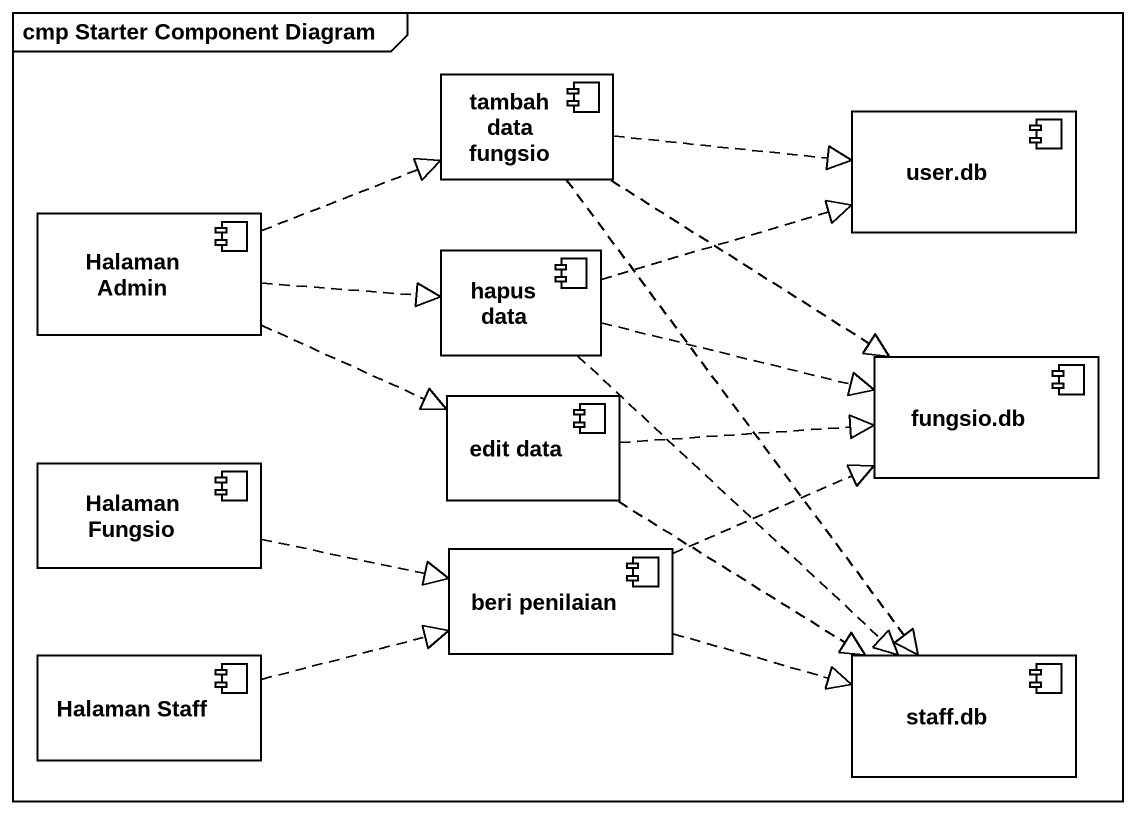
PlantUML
@startuml
mainframe cmp Starter Component Diagram
component "tambah data fungsio" as tambah_data_fungsio
component "user.db" as user_db
component "Halaman Admin" as Halaman_Admin
component "hapus data" as hapus_data
component "edit data" as edit_data
component "fungsio.db" as fungsio_db
component "Halaman Fungsio" as Halaman_Fungsio
component "beri penilaian" as beri_penilaian
component "Halaman Staff" as Halaman_Staff
component "staff.db" as staff_db
tambah_data_fungsio .right.|> user_db
tambah_data_fungsio ..|> fungsio_db
tambah_data_fungsio ..|> staff_db
Halaman_Admin .right.|> tambah_data_fungsio
Halaman_Admin .right.|> hapus_data
Halaman_Admin .right.|> edit_data
hapus_data .right.|> user_db
hapus_data .right.|> fungsio_db
hapus_data ..|> staff_db
edit_data .right.|> fungsio_db
edit_data ..|> staff_db
Halaman_Fungsio .right.|> beri_penilaian
beri_penilaian .right.|> fungsio_db
beri_penilaian .right.|> staff_db
Halaman_Staff .right.|> beri_penilaian
@enduml
